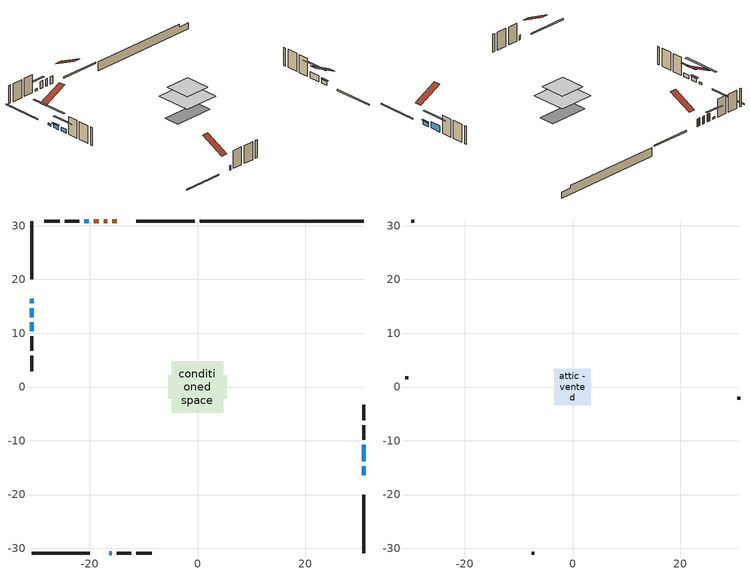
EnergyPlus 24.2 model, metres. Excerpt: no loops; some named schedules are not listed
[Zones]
conditioned space
 floor adiabatic (AdiabaticFloorConstruction): -4.83,-4.83 -4.83,4.83 4.83,4.83 4.83,-4.83 z3.05
 floor foundation (Slab1 construction): -5.45,-2.17 -5.45,2.17 5.45,2.17 5.45,-2.17 z-1.74
 wall outside (RimJoist1 construction): -0.53,30.88 -11.36,30.88 / -30.88,-30.88 -20.05,-30.88 / -30.88,30.88 -30.88,20.05 / 30.88,-30.88 30.88,-20.05 z0.61:0.91
 wall outside (AdiabaticWallConstruction 1): -15.02,30.88 -15.9,30.88 / -16.83,30.88 -17.48,30.88 / -18.4,30.88 -19.29,30.88 z0.61:2.64
 wall outside (AdiabaticWallConstruction): 30.88,-16.39 30.88,-14.71 / -30.88,14.64 -30.88,12.97 / -30.88,12.04 -30.88,10.36 z0.61:1.65; -30.88,16.39 -30.88,15.57 / -20.21,30.88 -21.03,30.88 z0.61:1.12; -16.39,-30.88 -16,-30.88 z0.61:1.83; 30.88,-13.78 30.88,-10.73 z0.61:2.26
 wall outside (Wall1 construction): -21.96,30.88 -24.65,30.88 / -15.07,-30.88 -12.37,-30.88 / -30.88,9.43 -30.88,6.74 / 30.88,-9.8 30.88,-7.11 z0.61:5.49
 wall outside (Wall2 construction): -25.58,30.88 -28.47,30.88 / -11.44,-30.88 -8.55,-30.88 / -30.88,5.81 -30.88,2.92 / 30.88,-6.18 30.88,-3.29 z0.61:5.49
 wall foundation (FoundationWall1 construction): 0.4,30.88,-1.74 0.4,30.88,0.61 27.84,30.88,0.61 27.84,30.88,-0.11 30.88,30.88,-0.11 30.88,30.88,-1.74
 window (WindowConstruction): 30.88,-16.39 30.88,-14.71 z0.61:1.65
 window (WindowConstruction 6): -30.88,16.39 -30.88,15.57 z0.61:1.12
 window (WindowConstruction 1): -20.21,30.88 -21.03,30.88 z0.61:1.12
 window (WindowConstruction 2): -30.88,14.64 -30.88,12.97 z0.61:1.65
 window (WindowConstruction 5): -16.39,-30.88 -16,-30.88 z0.61:1.83
 window (WindowConstruction 3): 30.88,-13.78 30.88,-10.73 z0.61:2.26
 window (WindowConstruction 4): -30.88,12.04 -30.88,10.36 z0.61:1.65
 door (Door): -15.02,30.88 -15.9,30.88 z0.61:2.64
 door (Door 1): -16.83,30.88 -17.48,30.88 z0.61:2.64
 door (Door 2): -18.41,30.88 -19.28,30.88 z0.61:2.64
 ceiling adiabatic (AdiabaticFloorConstruction): 4.83,-4.83 4.83,4.83 -4.83,4.83 -4.83,-4.83 z3.05
attic - vented
 floor to conditioned space (Floor1 construction Reversed): -3.41,-3.41 -3.41,3.41 3.41,3.41 3.41,-3.41 z5.49
 wall outside (Wall3 construction): -29.4,30.88 -29.95,30.88 / -7.63,-30.88 -7.07,-30.88 / -30.88,1.99 -30.88,1.44 / 30.88,-2.36 30.88,-1.81 z0.61:5.49
 roof outside (Roof1 construction): -14.09,30.88,5.49 -14.09,24.43,8.71 -12.29,24.43,8.71 -12.29,30.88,5.49; -17.32,-30.88,5.49 -17.32,-24.43,8.71 -19.12,-24.43,8.71 -19.12,-30.88,5.49; -30.88,17.32,5.49 -24.43,17.32,8.71 -24.43,19.12,8.71 -30.88,19.12,5.49; 30.88,-17.32,5.49 24.43,-17.32,8.71 24.43,-19.12,8.71 30.88,-19.12,5.49
shading: 30.88,-14.51 30.88,-16.59 31.3,-16.59 31.3,-14.51 z1.85; -30.88,10.86 -30.88,21.1 -31.3,21.1 -31.3,10.86 z5.83; -23.3,30.88 -17.94,30.88 -17.94,31.3 -23.3,31.3 z3.39; -30.88,12.77 -30.88,14.84 -31.3,14.84 -31.3,12.77 z1.85; 30.88,-8.46 30.88,-16.05 31.3,-16.05 31.3,-8.46 z4.53; -30.88,8.09 -30.88,14.31 -31.3,14.31 -31.3,8.09 z3.92
[Building]
Building 1: Terrain=Suburbs
[Site:Location]
Quebec Intl AP_QC: Latitude {deg}=46.8; Longitude {deg}=-71.38; Time Zone {hr}=-5; Elevation {m}=74; Keep Site Location Information=Yes
[Site:GroundTemperature:Shallow]
0.0108218, -2.24938, -2.43038, -1.3578, 2.94801, 7.23376, 10.9493, 13.303, 13.5029, 11.5886, 7.96783, 3.81355
[Site:WaterMainsTemperature]
Calculation Method=Schedule; Temperature Schedule=mains temperature schedule
[Material] Roughness=Rough; Thermal Absorptance=0.9
Name | Thickness {m} | Conductivity {W/m-K} | Density {kg/m3} | Specific Heat {J/kg-K} | Solar Absorptance | Visible Absorptance
asphalt or fiberglass shingles | 0.00635 | 0.162714 | 1121.4 | 1465.45 | 0.4 | 0.4
ceiling loosefill ins | 0.169333 | 0.0480833 | 16.02 | 1046.75 | 0.7 | 0.7
ceiling stud and cavity | 0.1397 | 0.0759935 | 65.682 | 1177.47 | 0.7 | 0.7
concrete 4.0 in. | 0.1016 | 1.803125 | 2242.8 | 837.4 | 0.7 | 0.7
concrete 8.0 in. | 0.2032 | 1.803125 | 2242.8 | 837.4 | 0.7 | 0.7
door material | 0.04445 | 0.053851 | 512.64 | 1214.23 | 0.7 | 0.7
door material 1 | 0.04445 | 0.188738 | 512.64 | 1214.23 | 0.7 | 0.7
exterior vertical ins | 0.0268992 | 0.029427 | 32.04 | 1214.23 | 0.7 | 0.7
floor covering | 0.0127 | 0.0433444 | 54.468 | 1339.84 | 0.6 | 0.6
floor rigid ins; wall rigid ins | 0.512978 | 0.029427 | 32.04 | 1214.23 | 0.7 | 0.7
floor stud and cavity | 0.1397 | 1.75129 | 37.0049 | 1207.88 | 0.7 | 0.7
furniture material conditioned space 1 | 0.1524 | 0.115458 | 640.8 | 1214.23 | 0.6 | 0.6
gypsum board | 0.0127 | 0.160291 | 801 | 837.4 | 0.6 | 0.6
gypsum board 1 | 0.0127 | 0.160291 | 801 | 837.4 | 0.7 | 0.7
osb sheathing 0.5 in. | 0.0127 | 0.115458 | 512.64 | 1214.23 | 0.7 | 0.7
osb sheathing 0.75 in. | 0.01905 | 0.115458 | 512.64 | 1214.23 | 0.7 | 0.7
osb sheathing 2.0 in. | 0.0508 | 0.115458 | 512.64 | 1214.23 | 0.7 | 0.7
rim joist stud and cavity | 0.0508 | 0.433314 | 125.044 | 1163.47 | 0.6 | 0.6
wall stud and cavity | 0.1397 | 0.0775545 | 139.0536 | 1170.24 | 0.7 | 0.7
wall stud and cavity 1 | 0.1397 | 0.0770275 | 139.0536 | 1170.24 | 0.7 | 0.7
wall stud and cavity 2 | 0.0889 | 6.9971 | 50.32683 | 1063.81 | 0.6 | 0.6
wall stud and cavity 3 | 0.0889 | 0.380278 | 52.3479 | 1209.89 | 0.7 | 0.7
wall stud and cavity 4 | 0.0889 | 0.391764 | 83.0341 | 1211.67 | 0.7 | 0.7
wood siding | 0.0254 | 0.102417 | 544.68 | 1172.36 | 0.4 | 0.4
wood siding 1 | 0.00254 | 0.102417 | 544.68 | 1172.36 | 0.4 | 0.4
wood siding 2; wood siding 3; wood siding 4 | 0.0254 | 0.102417 | 544.68 | 1172.36 | 0.7 | 0.7
[WindowMaterial:SimpleGlazingSystem]
Name | U-Factor {W/m2-K} | Solar Heat Gain Coefficient
WindowMaterial | 2.77768 | 0.56
WindowMaterial 1 | 2.76008 | 0.47
WindowMaterial 2 | 2.7913 | 0.64
WindowMaterial 3 | 2.992306 | 0.59
WindowMaterial 4 | 3.0542 | 0.42
[Construction]
AdiabaticFloorConstruction: floor stud and cavity, floor rigid ins, osb sheathing 0.75 in., floor covering
AdiabaticWallConstruction: wood siding 3, wall rigid ins, wall stud and cavity 3, gypsum board
AdiabaticWallConstruction 1: wood siding 4, wall rigid ins, wall stud and cavity 3, gypsum board
Door: door material
Door 1; Door 2: door material 1
Floor1 construction Reversed: gypsum board, ceiling stud and cavity, ceiling loosefill ins
FoundationWall1 construction: concrete 8.0 in., gypsum board 1
furniture construction conditioned space 1: furniture material conditioned space 1
PartitionWallConstruction: gypsum board, wall stud and cavity 4, gypsum board
RimJoist1 construction: wood siding 2, osb sheathing 2.0 in., rim joist stud and cavity
Roof1 construction: asphalt or fiberglass shingles
Slab1 construction: concrete 4.0 in.
Wall1 construction: wood siding, osb sheathing 0.5 in., wall stud and cavity, gypsum board
Wall2 construction: wood siding, osb sheathing 0.5 in., wall stud and cavity 1, gypsum board
Wall3 construction: wood siding 1, wall stud and cavity 2
WindowConstruction; WindowConstruction 2; WindowConstruction 4: WindowMaterial
WindowConstruction 1: WindowMaterial 1
WindowConstruction 3: WindowMaterial 2
WindowConstruction 5: WindowMaterial 3
WindowConstruction 6: WindowMaterial 4
[Zone] Multiplier=1; Part of Total Floor Area=Yes
Name | Volume {m3}
attic - vented | 23.6725
conditioned space | 344.7
[Space]
Name | Zone | Volume {m3}
attic - vented 1 | attic - vented | 23.6725
conditioned space 1 | conditioned space | 344.7
[ZoneInfiltration:EffectiveLeakageArea]
infil attic - vented 1: Zone or Space=attic - vented 1; Schedule=Always On Discrete; Effective Air Leakage Area {cm2}=1718.77; Stack Coefficient=0.000563474; Wind Coefficient=1.60383e-05
[ZoneMixing]
whole house fan mix: Zone or Space=attic - vented; Schedule=Always On Continuous; Design Flow Rate Calculation Method=Flow/Zone; Design Flow Rate {m3/s}=0; Source Zone or Space=conditioned space
[SurfaceProperty:ExposedFoundationPerimeter]
Slab1: Exposed Perimeter Calculation Method=TotalExposedPerimeter; Total Exposed Perimeter {m}=30.481
[InternalMass] Zone or ZoneList=conditioned space; Space or SpaceList=conditioned space 1
Name | Construction | Surface Area {m2}
furniture mass conditioned space 1 | furniture construction conditioned space 1 | 56.1599
partition wall mass | PartitionWallConstruction | 140.4
[Lights]
interior lighting: Zone or ZoneList or Space or SpaceList=conditioned space 1; Schedule=interior lighting schedule; Design Level Calculation Method=LightingLevel; Lighting Level {W}=343.2; Return Air Fraction=0; Fraction Radiant=0.6; Fraction Visible=0.2; Fraction Replaceable=1
[People]
occupants: Zone or ZoneList or Space or SpaceList=conditioned space 1; Number of People Schedule=occupants schedule; Number of People Calculation Method=People; Number of People=3; Fraction Radiant=0.314171; Sensible Heat Fraction=0.56303; Activity Level Schedule=occupants activity schedule; Carbon Dioxide Generation Rate {m3/s-W}=0; Enable ASHRAE 55 Comfort Warnings=No; Mean Radiant Temperature Calculation Type=EnclosureAveraged
[ElectricEquipment] Zone or ZoneList or Space or SpaceList=conditioned space 1; Design Level Calculation Method=EquipmentLevel
Name | Schedule | Design Level {W} | Fraction Latent | Fraction Radiant | Fraction Lost
clothes dryer | clothes dryer schedule | 140.772 | 0.015 | 0.081 | 0.85
clothes washer | clothes washer schedule | 32.1985 | 0.03 | 0.162 | 0.7
cooking range | cooking range schedule | 215.147 | 0.08 | 0.432 | 0.2
dishwasher | dishwasher schedule | 66.8632 | 0.3 | 0.18 | 0.4
fridge | fridge schedule | 72.9452 | 0 | 0.6 | 0
mech vent bath fan 0 | mech vent bath fan 0 schedule | 50.2 | 0 | 0 | 1
mech vent house fan | mech vent house fan schedule | 0 | 0 | 0 | 1
mech vent house fan cfis | mech vent house fan cfis schedule | 0 | 0 | 0 | 0
mech vent range fan 0 | mech vent range fan 0 schedule | 57 | 0 | 0 | 1
misc plug loads | misc plug loads schedule | 494.7 | 0.045 | 0.513 | 0.1
whole house fan | Always On Discrete | 0 | 0 | 0 | 1
[OtherEquipment] Zone or ZoneList or Space or SpaceList=conditioned space 1; Design Level Calculation Method=EquipmentLevel
Name | Fuel Type | Schedule | Design Level {W} | Fraction Latent | Fraction Radiant | Fraction Lost
clothes dryer 1 | Electricity | clothes dryer schedule | 0 | 0.015 | 0.081 | 0.85
cooking range 1 | Electricity | cooking range schedule | 0 | 0.08 | 0.432 | 0.2
general water use latent | None | general water use schedule | 62.594 | 1 | 0 | 0
general water use sensible | None | general water use schedule | -61.6891 | 0 | 0.6 | 0
mech vent house fan latent load | None | Always On Discrete | 0 | 1 | 0 | 0
mech vent house fan sensible load | None | Always On Discrete | 0 | 0 | 0 | 0
water heater energy adjustment1 | Electricity | Always On Discrete | 0.01 | 0 | 0 | 1
[ZoneInfiltration:DesignFlowRate] Zone or ZoneList or Space or SpaceList=conditioned space 1; Schedule=Always On Discrete; Design Flow Rate Calculation Method=Flow/Zone; Design Flow Rate {m3/s}=0
infil flow; natural vent flow; whole house fan flow
[AvailabilityManager:Scheduled]
furnace airloop Availability Manager: Schedule=Always On Discrete
[Foundation:Kiva]
Foundation Kiva 1: Initial Indoor Air Temperature {C}=18; Wall Height Above Grade {m}=0.609996; Wall Depth Below Slab {m}=0.2032; Custom Block Material Name 1=exterior vertical ins; Custom Block Depth 1 {m}=2.350008; Custom Block X Position 1 {m}=0.2159; Custom Block Z Position 1 {m}=0
[Foundation:Kiva:Settings]
Soil Conductivity {W/m-K}=0.849921; Soil Density {kg/m3}=1842.3; Soil Specific Heat {J/kg-K}=418.7; Ground Solar Absorptivity=0.9; Ground Thermal Absorptivity=0.9; Ground Surface Roughness {m}=0.03; Far-Field Width {m}=40; Deep-Ground Boundary Condition=ZeroFlux; Deep-Ground Depth {m}=40; Minimum Cell Dimension {m}=0.2; Maximum Cell Growth Coefficient=3; Simulation Timestep=Timestep
[Exterior:Lights]
exterior lighting: Schedule=exterior lighting schedule; Design Level {W}=75.6
[EnergyManagementSystem:GlobalVariable]
furnace_airloop_Fan_RTF
infil_program_Qfan
infil_program_Qinf
natural_vent_program_Qnv
natural_vent_program_Qwhf
[EnergyManagementSystem:Sensor]
Name | Output:Variable or Output:Meter Index Key | Output:Variable or Output:Meter
airflow_gain | infil flow | Infiltration Sensible Heat Gain Energy
airflow_gain_1 | natural vent flow | Infiltration Sensible Heat Gain Energy
airflow_gain_2 | whole house fan flow | Infiltration Sensible Heat Gain Energy
airflow_loss | infil flow | Infiltration Sensible Heat Loss Energy
airflow_loss_1 | natural vent flow | Infiltration Sensible Heat Loss Energy
airflow_loss_2 | whole house fan flow | Infiltration Sensible Heat Loss Energy
clg_load_cond |  | Cooling:EnergyTransfer:Zone:CONDITIONED SPACE
clg_sp_s; clg_sp_s_1 | cooling setpoint | Schedule Value
clothes_dryer_exhaust_0_sch_s | clothes dryer exhaust 0 schedule | Schedule Value
cool_season | cooling season schedule | Schedule Value
htg_load_cond |  | Heating:EnergyTransfer:Zone:CONDITIONED SPACE
htg_sp_s; htg_sp_s_1 | heating setpoint | Schedule Value
ig_ee_conv | clothes dryer | Electric Equipment Convective Heating Energy
ig_ee_conv_2 | cooking range | Electric Equipment Convective Heating Energy
ig_ee_conv_4 | fridge | Electric Equipment Convective Heating Energy
ig_ee_conv_5 | misc plug loads | Electric Equipment Convective Heating Energy
ig_ee_conv_6 | whole house fan | Electric Equipment Convective Heating Energy
ig_ee_rad | clothes dryer | Electric Equipment Radiant Heating Energy
ig_ee_rad_2 | cooking range | Electric Equipment Radiant Heating Energy
ig_ee_rad_4 | fridge | Electric Equipment Radiant Heating Energy
ig_ee_rad_5 | misc plug loads | Electric Equipment Radiant Heating Energy
ig_ee_rad_6 | whole house fan | Electric Equipment Radiant Heating Energy
ig_lgt_conv | interior lighting | Lights Convective Heating Energy
ig_lgt_rad | interior lighting | Lights Radiant Heating Energy
ig_lgt_vis | interior lighting | Lights Visible Radiation Heating Energy
ig_oe_conv | clothes dryer 1 | Other Equipment Convective Heating Energy
ig_oe_conv_1 | cooking range 1 | Other Equipment Convective Heating Energy
ig_oe_conv_2 | general water use latent | Other Equipment Convective Heating Energy
ig_oe_conv_3 | general water use sensible | Other Equipment Convective Heating Energy
ig_oe_conv_4 | water heater energy adjustment1 | Other Equipment Convective Heating Energy
ig_oe_rad | clothes dryer 1 | Other Equipment Radiant Heating Energy
ig_oe_rad_1 | cooking range 1 | Other Equipment Radiant Heating Energy
ig_oe_rad_2 | general water use latent | Other Equipment Radiant Heating Energy
ig_oe_rad_3 | general water use sensible | Other Equipment Radiant Heating Energy
ig_oe_rad_4 | water heater energy adjustment1 | Other Equipment Radiant Heating Energy
ig_ppl_conv | occupants | People Convective Heating Energy
ig_ppl_rad | occupants | People Radiant Heating Energy
im_conv | furniture mass conditioned space 1 | Surface Inside Face Convection Heat Gain Energy
im_conv_1 | partition wall mass | Surface Inside Face Convection Heat Gain Energy
im_ig | furniture mass conditioned space 1 | Surface Inside Face Internal Gains Radiation Heat Gain Energy
im_ig_1 | partition wall mass | Surface Inside Face Internal Gains Radiation Heat Gain Energy
im_lgt | furniture mass conditioned space 1 | Surface Inside Face Lights Radiation Heat Gain Energy
im_lgt_1 | partition wall mass | Surface Inside Face Lights Radiation Heat Gain Energy
im_sol | furniture mass conditioned space 1 | Surface Inside Face Solar Radiation Heat Gain Energy
im_sol_1 | partition wall mass | Surface Inside Face Solar Radiation Heat Gain Energy
im_surf | furniture mass conditioned space 1 | Surface Inside Face Net Surface Thermal Radiation Heat Gain Energy
im_surf_1 | partition wall mass | Surface Inside Face Net Surface Thermal Radiation Heat Gain Energy
mech_vent_bath_fan_0_sch_s | mech vent bath fan 0 schedule | Schedule Value
mech_vent_range_fan_0_sch_s | mech vent range fan 0 schedule | Schedule Value
mv_conv | mech vent bath fan 0 | Electric Equipment Convective Heating Energy
mv_conv_1 | mech vent house fan | Electric Equipment Convective Heating Energy
mv_conv_2 | mech vent house fan cfis | Electric Equipment Convective Heating Energy
mv_conv_3 | mech vent range fan 0 | Electric Equipment Convective Heating Energy
mv_conv_4 | mech vent house fan latent load | Other Equipment Convective Heating Energy
mv_conv_5 | mech vent house fan sensible load | Other Equipment Convective Heating Energy
mv_rad | mech vent bath fan 0 | Electric Equipment Radiant Heating Energy
mv_rad_1 | mech vent house fan | Electric Equipment Radiant Heating Energy
mv_rad_2 | mech vent house fan cfis | Electric Equipment Radiant Heating Energy
mv_rad_3 | mech vent range fan 0 | Electric Equipment Radiant Heating Energy
mv_rad_4 | mech vent house fan latent load | Other Equipment Radiant Heating Energy
mv_rad_5 | mech vent house fan sensible load | Other Equipment Radiant Heating Energy
natural_vent_s | natural vent schedule | Schedule Value
out_pb_s |  | Site Outdoor Air Barometric Pressure
out_wt_s |  | Site Outdoor Air Humidity Ratio
site_vw_s |  | Site Wind Speed
ss_back_out | Window1 | Surface Window Shortwave from Zone Back Out Window Heat Transfer Rate
ss_back_out_1 | Window11 | Surface Window Shortwave from Zone Back Out Window Heat Transfer Rate
ss_back_out_2 | Window3 | Surface Window Shortwave from Zone Back Out Window Heat Transfer Rate
ss_back_out_3 | Window4 | Surface Window Shortwave from Zone Back Out Window Heat Transfer Rate
ss_back_out_4 | Window6 | Surface Window Shortwave from Zone Back Out Window Heat Transfer Rate
ss_back_out_5 | Window7 | Surface Window Shortwave from Zone Back Out Window Heat Transfer Rate
ss_back_out_6 | Window9 | Surface Window Shortwave from Zone Back Out Window Heat Transfer Rate
ss_conv | Door1 | Surface Inside Face Convection Heat Gain Energy
ss_conv_1 | Door2 | Surface Inside Face Convection Heat Gain Energy
ss_conv_2 | Door3 | Surface Inside Face Convection Heat Gain Energy
ss_conv_3 | Window1 | Surface Inside Face Convection Heat Gain Energy
ss_conv_4 | Window11 | Surface Inside Face Convection Heat Gain Energy
ss_conv_5 | Window3 | Surface Inside Face Convection Heat Gain Energy
ss_conv_6 | Window4 | Surface Inside Face Convection Heat Gain Energy
ss_conv_7 | Window6 | Surface Inside Face Convection Heat Gain Energy
ss_conv_8 | Window7 | Surface Inside Face Convection Heat Gain Energy
ss_conv_9 | Window9 | Surface Inside Face Convection Heat Gain Energy
ss_ig | Door1 | Surface Inside Face Internal Gains Radiation Heat Gain Energy
ss_ig_1 | Door2 | Surface Inside Face Internal Gains Radiation Heat Gain Energy
ss_ig_2 | Door3 | Surface Inside Face Internal Gains Radiation Heat Gain Energy
ss_ig_3 | Window1 | Surface Inside Face Internal Gains Radiation Heat Gain Energy
ss_ig_4 | Window11 | Surface Inside Face Internal Gains Radiation Heat Gain Energy
ss_ig_5 | Window3 | Surface Inside Face Internal Gains Radiation Heat Gain Energy
ss_ig_6 | Window4 | Surface Inside Face Internal Gains Radiation Heat Gain Energy
ss_ig_7 | Window6 | Surface Inside Face Internal Gains Radiation Heat Gain Energy
ss_ig_8 | Window7 | Surface Inside Face Internal Gains Radiation Heat Gain Energy
ss_ig_9 | Window9 | Surface Inside Face Internal Gains Radiation Heat Gain Energy
ss_lgt | Door1 | Surface Inside Face Lights Radiation Heat Gain Energy
ss_lgt_1 | Door2 | Surface Inside Face Lights Radiation Heat Gain Energy
ss_lgt_2 | Door3 | Surface Inside Face Lights Radiation Heat Gain Energy
ss_sol | Door1 | Surface Inside Face Solar Radiation Heat Gain Energy
ss_sol_1 | Door2 | Surface Inside Face Solar Radiation Heat Gain Energy
ss_sol_2 | Door3 | Surface Inside Face Solar Radiation Heat Gain Energy
ss_surf | Door1 | Surface Inside Face Net Surface Thermal Radiation Heat Gain Energy
ss_surf_1 | Door2 | Surface Inside Face Net Surface Thermal Radiation Heat Gain Energy
ss_surf_2 | Door3 | Surface Inside Face Net Surface Thermal Radiation Heat Gain Energy
ss_surf_3 | Window1 | Surface Inside Face Net Surface Thermal Radiation Heat Gain Energy
ss_surf_4 | Window11 | Surface Inside Face Net Surface Thermal Radiation Heat Gain Energy
ss_surf_5 | Window3 | Surface Inside Face Net Surface Thermal Radiation Heat Gain Energy
ss_surf_6 | Window4 | Surface Inside Face Net Surface Thermal Radiation Heat Gain Energy
ss_surf_7 | Window6 | Surface Inside Face Net Surface Thermal Radiation Heat Gain Energy
ss_surf_8 | Window7 | Surface Inside Face Net Surface Thermal Radiation Heat Gain Energy
ss_surf_9 | Window9 | Surface Inside Face Net Surface Thermal Radiation Heat Gain Energy
ss_trans_in | Window1 | Surface Window Transmitted Solar Radiation Rate
ss_trans_in_1 | Window11 | Surface Window Transmitted Solar Radiation Rate
ss_trans_in_2 | Window3 | Surface Window Transmitted Solar Radiation Rate
ss_trans_in_3 | Window4 | Surface Window Transmitted Solar Radiation Rate
ss_trans_in_4 | Window6 | Surface Window Transmitted Solar Radiation Rate
ss_trans_in_5 | Window7 | Surface Window Transmitted Solar Radiation Rate
ss_trans_in_6 | Window9 | Surface Window Transmitted Solar Radiation Rate
ss_trans_out | Window1 | Surface Inside Face Initial Transmitted Diffuse Transmitted Out Window Solar Radiation Rate
ss_trans_out_1 | Window11 | Surface Inside Face Initial Transmitted Diffuse Transmitted Out Window Solar Radiation Rate
ss_trans_out_2 | Window3 | Surface Inside Face Initial Transmitted Diffuse Transmitted Out Window Solar Radiation Rate
ss_trans_out_3 | Window4 | Surface Inside Face Initial Transmitted Diffuse Transmitted Out Window Solar Radiation Rate
ss_trans_out_4 | Window6 | Surface Inside Face Initial Transmitted Diffuse Transmitted Out Window Solar Radiation Rate
ss_trans_out_5 | Window7 | Surface Inside Face Initial Transmitted Diffuse Transmitted Out Window Solar Radiation Rate
ss_trans_out_6 | Window9 | Surface Inside Face Initial Transmitted Diffuse Transmitted Out Window Solar Radiation Rate
s_conv | Floor1 | Surface Inside Face Convection Heat Gain Energy
s_conv_1 | FoundationWall1 | Surface Inside Face Convection Heat Gain Energy
s_conv_10 | Wall1:180 | Surface Inside Face Convection Heat Gain Energy
s_conv_11 | Wall1:270 | Surface Inside Face Convection Heat Gain Energy
s_conv_12 | Wall1:90 | Surface Inside Face Convection Heat Gain Energy
s_conv_13 | Wall2:0 | Surface Inside Face Convection Heat Gain Energy
s_conv_14 | Wall2:180 | Surface Inside Face Convection Heat Gain Energy
s_conv_15 | Wall2:270 | Surface Inside Face Convection Heat Gain Energy
s_conv_16 | Wall2:90 | Surface Inside Face Convection Heat Gain Energy
s_conv_2 | inferred conditioned ceiling | Surface Inside Face Convection Heat Gain Energy
s_conv_3 | inferred conditioned floor | Surface Inside Face Convection Heat Gain Energy
s_conv_4 | RimJoist1:0 | Surface Inside Face Convection Heat Gain Energy
s_conv_5 | RimJoist1:180 | Surface Inside Face Convection Heat Gain Energy
s_conv_6 | RimJoist1:270 | Surface Inside Face Convection Heat Gain Energy
s_conv_7 | RimJoist1:90 | Surface Inside Face Convection Heat Gain Energy
s_conv_8 | Slab1 | Surface Inside Face Convection Heat Gain Energy
s_conv_9 | Wall1:0 | Surface Inside Face Convection Heat Gain Energy
s_ig | Floor1 | Surface Inside Face Internal Gains Radiation Heat Gain Energy
s_ig_1 | FoundationWall1 | Surface Inside Face Internal Gains Radiation Heat Gain Energy
s_ig_10 | Wall1:180 | Surface Inside Face Internal Gains Radiation Heat Gain Energy
s_ig_11 | Wall1:270 | Surface Inside Face Internal Gains Radiation Heat Gain Energy
s_ig_12 | Wall1:90 | Surface Inside Face Internal Gains Radiation Heat Gain Energy
s_ig_13 | Wall2:0 | Surface Inside Face Internal Gains Radiation Heat Gain Energy
s_ig_14 | Wall2:180 | Surface Inside Face Internal Gains Radiation Heat Gain Energy
s_ig_15 | Wall2:270 | Surface Inside Face Internal Gains Radiation Heat Gain Energy
s_ig_16 | Wall2:90 | Surface Inside Face Internal Gains Radiation Heat Gain Energy
s_ig_2 | inferred conditioned ceiling | Surface Inside Face Internal Gains Radiation Heat Gain Energy
s_ig_3 | inferred conditioned floor | Surface Inside Face Internal Gains Radiation Heat Gain Energy
s_ig_4 | RimJoist1:0 | Surface Inside Face Internal Gains Radiation Heat Gain Energy
s_ig_5 | RimJoist1:180 | Surface Inside Face Internal Gains Radiation Heat Gain Energy
s_ig_6 | RimJoist1:270 | Surface Inside Face Internal Gains Radiation Heat Gain Energy
s_ig_7 | RimJoist1:90 | Surface Inside Face Internal Gains Radiation Heat Gain Energy
s_ig_8 | Slab1 | Surface Inside Face Internal Gains Radiation Heat Gain Energy
s_ig_9 | Wall1:0 | Surface Inside Face Internal Gains Radiation Heat Gain Energy
s_lgt | Floor1 | Surface Inside Face Lights Radiation Heat Gain Energy
s_lgt_1 | FoundationWall1 | Surface Inside Face Lights Radiation Heat Gain Energy
s_lgt_10 | Wall1:180 | Surface Inside Face Lights Radiation Heat Gain Energy
s_lgt_11 | Wall1:270 | Surface Inside Face Lights Radiation Heat Gain Energy
s_lgt_12 | Wall1:90 | Surface Inside Face Lights Radiation Heat Gain Energy
s_lgt_13 | Wall2:0 | Surface Inside Face Lights Radiation Heat Gain Energy
s_lgt_14 | Wall2:180 | Surface Inside Face Lights Radiation Heat Gain Energy
s_lgt_15 | Wall2:270 | Surface Inside Face Lights Radiation Heat Gain Energy
s_lgt_16 | Wall2:90 | Surface Inside Face Lights Radiation Heat Gain Energy
s_lgt_2 | inferred conditioned ceiling | Surface Inside Face Lights Radiation Heat Gain Energy
s_lgt_3 | inferred conditioned floor | Surface Inside Face Lights Radiation Heat Gain Energy
s_lgt_4 | RimJoist1:0 | Surface Inside Face Lights Radiation Heat Gain Energy
s_lgt_5 | RimJoist1:180 | Surface Inside Face Lights Radiation Heat Gain Energy
s_lgt_6 | RimJoist1:270 | Surface Inside Face Lights Radiation Heat Gain Energy
